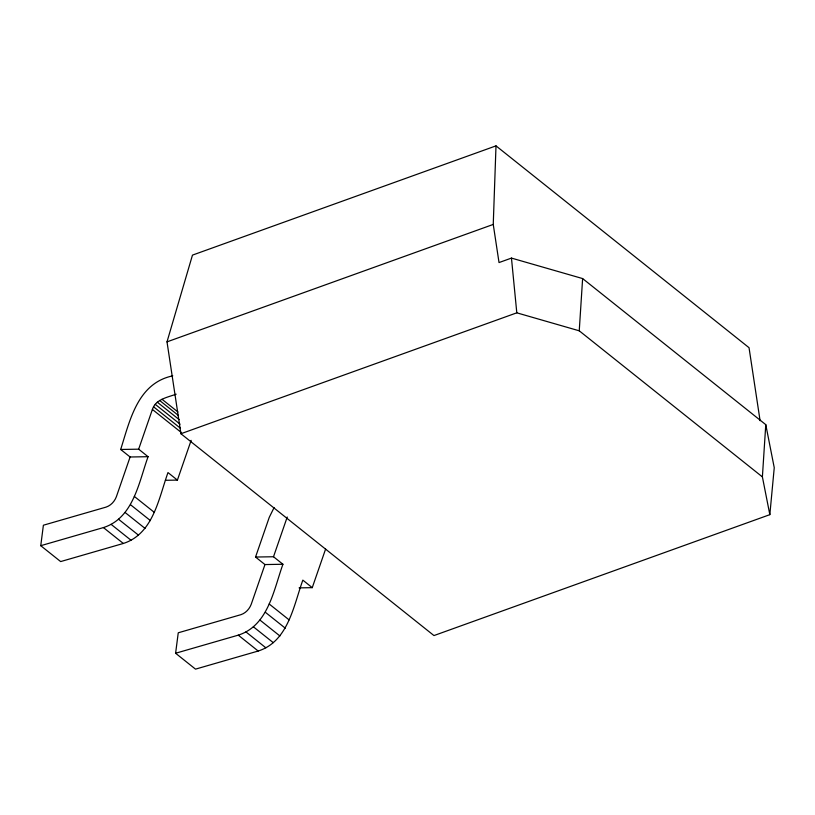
<?xml version="1.0" encoding="UTF-8"?>
<svg xmlns="http://www.w3.org/2000/svg" width="815" height="815" viewBox="0 0 815 815"><rect width="100%" height="100%" fill="white"/><g stroke="black" fill="none" stroke-linecap="round" stroke-linejoin="round"><path stroke-width="1.22" d="M493.248 224.431L495.999 145.865L192.472 255.115L167.004 341.862L180.92 433.733L433.957 635.568L769.839 514.662L774.25 467.698L765.774 424.656L582.623 278.567L511.463 258.09L499.024 262.562L493.248 224.431L167.004 341.862M769.839 514.662L762.392 476.897L579.241 330.809L582.623 278.567M762.392 476.897L765.774 424.656M40.75 545.693L43.389 525.217L106.062 507.113C110.901 505.514 114.599 501.419 116.372 496.722L130.105 456.991L148.075 456.695C138.856 482.154 133.538 517.973 103.424 527.58L40.75 545.693L60.656 561.576L123.33 543.462C153.454 533.856 158.762 498.036 167.982 472.578L177.405 480.096L191.148 440.365M175.602 653.253L178.251 632.786L240.924 614.673C245.753 613.074 249.451 608.988 251.224 604.292L264.967 564.561L282.927 564.265C273.708 589.724 268.4 625.543 238.275 635.15L175.602 653.253L195.508 669.135L258.182 651.032C288.306 641.425 293.614 605.606 302.834 580.137L312.257 587.656L325.593 549.096M130.105 456.991L120.681 449.473C129.931 420.224 137.654 383.193 172.77 375.837M120.681 449.473L138.652 449.177L152.385 409.446C155.655 399.258 167.503 397.353 176.162 394.185M264.967 564.561L255.543 557.042L269.276 517.311L274.085 507.572M255.543 557.042L273.504 556.747L287.237 517.016M180.92 433.733L516.802 312.828L579.241 330.809M165.435 480.29L177.405 480.096M299.085 587.88L312.257 587.656M495.999 145.865L749.036 347.699L760.089 420.683M162.022 399.279L177.915 411.962M159.608 400.45L178.485 415.518M157.295 402.172L179.157 419.613M155.247 404.342L180.095 424.157M153.577 406.817L180.41 428.221M152.385 409.446L181.205 432.429M138.652 449.177L148.075 456.695M273.504 556.747L282.927 564.265M134.332 496.427L154.249 512.309M269.195 603.996L289.101 619.879M130.532 504.74L150.439 520.622M265.384 612.309L285.301 628.192M125.123 512.513L145.039 528.395M259.975 620.083L279.891 635.965M118.491 519.206L138.397 535.088M253.343 626.766L273.249 642.648M111.085 524.34L130.991 540.223M245.936 631.91L265.843 647.793M103.424 527.58L123.33 543.462M238.275 635.15L258.182 651.032M511.463 258.09L516.802 312.828"/></g></svg>
